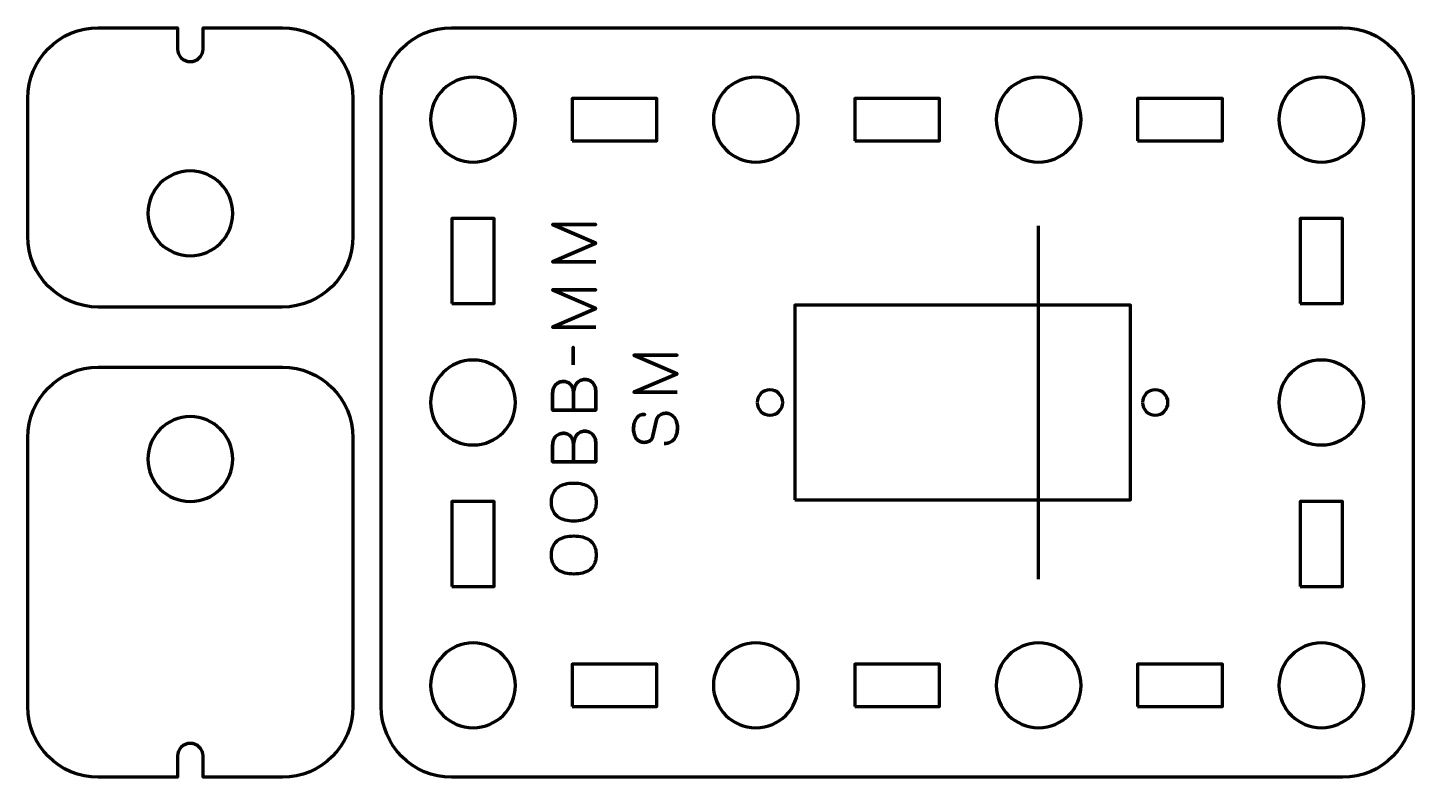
# Model space of a CAD drawing. Header units: centimetres. Extents: x -15.4 to -5.6, y -17.5 to -12.2.
import ezdxf

# ---------------------------------------------------------------- set-up
doc = ezdxf.new("R2010")
doc.units = ezdxf.units.CM
doc.header["$MEASUREMENT"] = 0
doc.layers.add('Layer 1', color=7, linetype='Continuous')

msp = doc.modelspace()

# ---------------------------------------------------------------- linework, layer by layer
at = {"layer": 'Layer 1', "color": 250, "lineweight": 70}
for points, knots in [([(-13.60005, -14.17497), (-13.32305, -14.17497), (-13.09996, -13.95187), (-13.09996, -13.67487), (-13.09996, -13.67487), (-13.09996, -13.67487), (-13.09996, -12.70007), (-13.09996, -12.70007), (-13.09996, -12.70007), (-13.09996, -12.42307), (-13.32292, -12.19997), (-13.60005, -12.19997), (-13.60005, -12.19997), (-13.60005, -12.19997), (-14.15988, -12.19997), (-14.15988, -12.19997), (-14.15988, -12.19997), (-14.15988, -12.19997), (-14.15988, -12.3499), (-14.15988, -12.3499), (-14.15988, -12.3499), (-14.15988, -12.3996), (-14.20018, -12.4399), (-14.24988, -12.4399), (-14.24988, -12.4399), (-14.29958, -12.4399), (-14.33988, -12.3996), (-14.33988, -12.3499), (-14.33988, -12.3499), (-14.33988, -12.3499), (-14.33988, -12.19997), (-14.33988, -12.19997), (-14.33988, -12.19997), (-14.33988, -12.19997), (-14.89991, -12.19997), (-14.89991, -12.19997), (-14.89991, -12.19997), (-15.17691, -12.19997), (-15.4, -12.42307), (-15.4, -12.70007), (-15.4, -12.70007), (-15.4, -12.70007), (-15.4, -13.67487), (-15.4, -13.67487), (-15.4, -13.67487), (-15.4, -13.95187), (-15.17704, -14.17497), (-14.89991, -14.17497), (-14.89991, -14.17497), (-14.89991, -14.17497), (-13.60005, -14.17497), (-13.60005, -14.17497)], [0, 0, 0, 0, 0.0769231, 0.0769231, 0.0769231, 0.0769231, 0.1538462, 0.1538462, 0.1538462, 0.1538462, 0.2307692, 0.2307692, 0.2307692, 0.2307692, 0.3076923, 0.3076923, 0.3076923, 0.3076923, 0.3846154, 0.3846154, 0.3846154, 0.3846154, 0.4615385, 0.4615385, 0.4615385, 0.4615385, 0.5384615, 0.5384615, 0.5384615, 0.5384615, 0.6153846, 0.6153846, 0.6153846, 0.6153846, 0.6923077, 0.6923077, 0.6923077, 0.6923077, 0.7692308, 0.7692308, 0.7692308, 0.7692308, 0.8461538, 0.8461538, 0.8461538, 0.8461538, 0.9230769, 0.9230769, 0.9230769, 0.9230769, 1, 1, 1, 1]), ([(-12.89997, -16.79983), (-12.89997, -16.79983), (-12.89999, -16.99994), (-12.89999, -16.99994), (-12.89999, -16.99994), (-12.89999, -17.27694), (-12.6769, -17.50003), (-12.3999, -17.50003), (-12.3999, -17.50003), (-12.3999, -17.50003), (-6.10003, -17.50003), (-6.10003, -17.50003), (-6.10003, -17.50003), (-5.82289, -17.50003), (-5.59993, -17.27694), (-5.59993, -16.99994), (-5.59993, -16.99994), (-5.59993, -16.99994), (-5.59993, -12.70007), (-5.59993, -12.70007), (-5.59993, -12.70007), (-5.59993, -12.42293), (-5.82289, -12.19997), (-6.10003, -12.19997), (-6.10003, -12.19997), (-6.10003, -12.19997), (-12.3999, -12.19997), (-12.3999, -12.19997), (-12.3999, -12.19997), (-12.6769, -12.19997), (-12.89999, -12.42293), (-12.89999, -12.70007), (-12.89999, -12.70007), (-12.89999, -12.70007), (-12.89999, -14.46555), (-12.89999, -14.46555), (-12.89999, -14.46555), (-12.89999, -14.46555), (-12.89997, -16.79983), (-12.89997, -16.79983)], [0, 0, 0, 0, 0.1, 0.1, 0.1, 0.1, 0.2, 0.2, 0.2, 0.2, 0.3, 0.3, 0.3, 0.3, 0.4, 0.4, 0.4, 0.4, 0.5, 0.5, 0.5, 0.5, 0.6, 0.6, 0.6, 0.6, 0.7, 0.7, 0.7, 0.7, 0.8, 0.8, 0.8, 0.8, 0.9, 0.9, 0.9, 0.9, 1, 1, 1, 1]), ([(-12.24996, -12.55), (-12.08429, -12.55), (-11.94996, -12.68433), (-11.94996, -12.85), (-11.94996, -12.85), (-11.94996, -13.01563), (-12.08429, -13.15), (-12.24996, -13.15), (-12.24996, -13.15), (-12.41559, -13.15), (-12.54996, -13.01563), (-12.54996, -12.85), (-12.54996, -12.85), (-12.54996, -12.68433), (-12.41559, -12.55), (-12.24996, -12.55)], [0, 0, 0, 0, 0.25, 0.25, 0.25, 0.25, 0.5, 0.5, 0.5, 0.5, 0.75, 0.75, 0.75, 0.75, 1, 1, 1, 1]), ([(-10.24996, -12.55), (-10.08419, -12.55), (-9.94996, -12.68433), (-9.94996, -12.85), (-9.94996, -12.85), (-9.94996, -13.01563), (-10.08419, -13.15), (-10.24996, -13.15), (-10.24996, -13.15), (-10.41563, -13.15), (-10.54997, -13.01563), (-10.54997, -12.85), (-10.54997, -12.85), (-10.54997, -12.68433), (-10.41563, -12.55), (-10.24996, -12.55)], [0, 0, 0, 0, 0.25, 0.25, 0.25, 0.25, 0.5, 0.5, 0.5, 0.5, 0.75, 0.75, 0.75, 0.75, 1, 1, 1, 1]), ([(-8.24989, -12.55), (-8.08426, -12.55), (-7.94989, -12.68433), (-7.94989, -12.85), (-7.94989, -12.85), (-7.94989, -13.01563), (-8.08426, -13.15), (-8.24989, -13.15), (-8.24989, -13.15), (-8.41566, -13.15), (-8.54989, -13.01563), (-8.54989, -12.85), (-8.54989, -12.85), (-8.54989, -12.68433), (-8.41566, -12.55), (-8.24989, -12.55)], [0, 0, 0, 0, 0.25, 0.25, 0.25, 0.25, 0.5, 0.5, 0.5, 0.5, 0.75, 0.75, 0.75, 0.75, 1, 1, 1, 1]), ([(-6.24996, -12.55), (-6.08429, -12.55), (-5.94996, -12.68433), (-5.94996, -12.85), (-5.94996, -12.85), (-5.94996, -13.01563), (-6.08429, -13.15), (-6.24996, -13.15), (-6.24996, -13.15), (-6.41559, -13.15), (-6.54996, -13.01563), (-6.54996, -12.85), (-6.54996, -12.85), (-6.54996, -12.68433), (-6.41559, -12.55), (-6.24996, -12.55)], [0, 0, 0, 0, 0.25, 0.25, 0.25, 0.25, 0.5, 0.5, 0.5, 0.5, 0.75, 0.75, 0.75, 0.75, 1, 1, 1, 1]), ([(-11.54995, -13.00007), (-11.54995, -13.00007), (-11.54995, -12.70007), (-11.54995, -12.70007), (-11.54995, -12.70007), (-11.54995, -12.70007), (-10.94994, -12.70007), (-10.94994, -12.70007), (-10.94994, -12.70007), (-10.94994, -12.70007), (-10.94994, -13.00007), (-10.94994, -13.00007), (-10.94994, -13.00007), (-10.94994, -13.00007), (-11.54995, -13.00007), (-11.54995, -13.00007)], [0, 0, 0, 0, 0.25, 0.25, 0.25, 0.25, 0.5, 0.5, 0.5, 0.5, 0.75, 0.75, 0.75, 0.75, 1, 1, 1, 1]), ([(-9.54995, -13.00007), (-9.54995, -13.00007), (-9.54995, -12.70007), (-9.54995, -12.70007), (-9.54995, -12.70007), (-9.54995, -12.70007), (-8.94994, -12.70007), (-8.94994, -12.70007), (-8.94994, -12.70007), (-8.94994, -12.70007), (-8.94994, -13.00007), (-8.94994, -13.00007), (-8.94994, -13.00007), (-8.94994, -13.00007), (-9.54995, -13.00007), (-9.54995, -13.00007)], [0, 0, 0, 0, 0.25, 0.25, 0.25, 0.25, 0.5, 0.5, 0.5, 0.5, 0.75, 0.75, 0.75, 0.75, 1, 1, 1, 1]), ([(-7.54998, -13.00007), (-7.54998, -13.00007), (-7.54998, -12.70007), (-7.54998, -12.70007), (-7.54998, -12.70007), (-7.54998, -12.70007), (-6.94998, -12.70007), (-6.94998, -12.70007), (-6.94998, -12.70007), (-6.94998, -12.70007), (-6.94998, -13.00007), (-6.94998, -13.00007), (-6.94998, -13.00007), (-6.94998, -13.00007), (-7.54998, -13.00007), (-7.54998, -13.00007)], [0, 0, 0, 0, 0.25, 0.25, 0.25, 0.25, 0.5, 0.5, 0.5, 0.5, 0.75, 0.75, 0.75, 0.75, 1, 1, 1, 1]), ([(-14.54997, -13.51244), (-14.54997, -13.34667), (-14.41565, -13.21244), (-14.24998, -13.21244), (-14.24998, -13.21244), (-14.08435, -13.21244), (-13.94998, -13.34667), (-13.94998, -13.51244), (-13.94998, -13.51244), (-13.94998, -13.6781), (-14.08435, -13.81244), (-14.24998, -13.81244), (-14.24998, -13.81244), (-14.41565, -13.81244), (-14.54997, -13.6781), (-14.54997, -13.51244)], [0, 0, 0, 0, 0.25, 0.25, 0.25, 0.25, 0.5, 0.5, 0.5, 0.5, 0.75, 0.75, 0.75, 0.75, 1, 1, 1, 1]), ([(-12.40003, -14.15002), (-12.40003, -14.15002), (-12.40003, -13.55002), (-12.40003, -13.55002), (-12.40003, -13.55002), (-12.40003, -13.55002), (-12.10003, -13.55002), (-12.10003, -13.55002), (-12.10003, -13.55002), (-12.10003, -13.55002), (-12.10003, -14.15002), (-12.10003, -14.15002), (-12.10003, -14.15002), (-12.10003, -14.15002), (-12.40003, -14.15002), (-12.40003, -14.15002)], [0, 0, 0, 0, 0.25, 0.25, 0.25, 0.25, 0.5, 0.5, 0.5, 0.5, 0.75, 0.75, 0.75, 0.75, 1, 1, 1, 1]), ([(-6.40003, -14.15002), (-6.40003, -14.15002), (-6.40003, -13.55002), (-6.40003, -13.55002), (-6.40003, -13.55002), (-6.40003, -13.55002), (-6.10003, -13.55002), (-6.10003, -13.55002), (-6.10003, -13.55002), (-6.10003, -13.55002), (-6.10003, -14.15002), (-6.10003, -14.15002), (-6.10003, -14.15002), (-6.10003, -14.15002), (-6.40003, -14.15002), (-6.40003, -14.15002)], [0, 0, 0, 0, 0.25, 0.25, 0.25, 0.25, 0.5, 0.5, 0.5, 0.5, 0.75, 0.75, 0.75, 0.75, 1, 1, 1, 1]), ([(-9.97491, -15.53753), (-9.97491, -15.53753), (-9.97491, -14.16253), (-9.97491, -14.16253), (-9.97491, -14.16253), (-9.97491, -14.16253), (-7.59992, -14.16253), (-7.59992, -14.16253), (-7.59992, -14.16253), (-7.59992, -14.16253), (-7.59992, -15.53753), (-7.59992, -15.53753), (-7.59992, -15.53753), (-7.59992, -15.53753), (-9.97491, -15.53753), (-9.97491, -15.53753)], [0, 0, 0, 0, 0.25, 0.25, 0.25, 0.25, 0.5, 0.5, 0.5, 0.5, 0.75, 0.75, 0.75, 0.75, 1, 1, 1, 1]), ([(-13.09996, -15.10013), (-13.09996, -14.82313), (-13.32292, -14.60003), (-13.60005, -14.60003), (-13.60005, -14.60003), (-13.60005, -14.60003), (-14.89991, -14.60003), (-14.89991, -14.60003), (-14.89991, -14.60003), (-15.17691, -14.60003), (-15.4, -14.82313), (-15.4, -15.10013), (-15.4, -15.10013), (-15.4, -15.10013), (-15.4, -16.99993), (-15.4, -16.99993), (-15.4, -16.99993), (-15.4, -17.27693), (-15.17704, -17.50003), (-14.89991, -17.50003), (-14.89991, -17.50003), (-14.89991, -17.50003), (-14.34008, -17.50003), (-14.34008, -17.50003), (-14.34008, -17.50003), (-14.34008, -17.50003), (-14.34008, -17.3501), (-14.34008, -17.3501), (-14.34008, -17.3501), (-14.34008, -17.3004), (-14.29978, -17.2601), (-14.25008, -17.2601), (-14.25008, -17.2601), (-14.20038, -17.2601), (-14.16008, -17.3004), (-14.16008, -17.3501), (-14.16008, -17.3501), (-14.16008, -17.3501), (-14.16008, -17.50003), (-14.16008, -17.50003), (-14.16008, -17.50003), (-14.16008, -17.50003), (-13.60005, -17.50003), (-13.60005, -17.50003), (-13.60005, -17.50003), (-13.32305, -17.50003), (-13.09996, -17.27693), (-13.09996, -16.99993), (-13.09996, -16.99993), (-13.09996, -16.99993), (-13.09996, -15.10013), (-13.09996, -15.10013)], [0, 0, 0, 0, 0.0769231, 0.0769231, 0.0769231, 0.0769231, 0.1538462, 0.1538462, 0.1538462, 0.1538462, 0.2307692, 0.2307692, 0.2307692, 0.2307692, 0.3076923, 0.3076923, 0.3076923, 0.3076923, 0.3846154, 0.3846154, 0.3846154, 0.3846154, 0.4615385, 0.4615385, 0.4615385, 0.4615385, 0.5384615, 0.5384615, 0.5384615, 0.5384615, 0.6153846, 0.6153846, 0.6153846, 0.6153846, 0.6923077, 0.6923077, 0.6923077, 0.6923077, 0.7692308, 0.7692308, 0.7692308, 0.7692308, 0.8461538, 0.8461538, 0.8461538, 0.8461538, 0.9230769, 0.9230769, 0.9230769, 0.9230769, 1, 1, 1, 1]), ([(-12.24996, -14.54993), (-12.08429, -14.54993), (-11.94996, -14.6843), (-11.94996, -14.84993), (-11.94996, -14.84993), (-11.94996, -15.0157), (-12.08429, -15.14993), (-12.24996, -15.14993), (-12.24996, -15.14993), (-12.41559, -15.14993), (-12.54996, -15.0157), (-12.54996, -14.84993), (-12.54996, -14.84993), (-12.54996, -14.6843), (-12.41559, -14.54993), (-12.24996, -14.54993)], [0, 0, 0, 0, 0.25, 0.25, 0.25, 0.25, 0.5, 0.5, 0.5, 0.5, 0.75, 0.75, 0.75, 0.75, 1, 1, 1, 1]), ([(-6.24996, -14.54993), (-6.08429, -14.54993), (-5.94996, -14.6843), (-5.94996, -14.84993), (-5.94996, -14.84993), (-5.94996, -15.0157), (-6.08429, -15.14993), (-6.24996, -15.14993), (-6.24996, -15.14993), (-6.41559, -15.14993), (-6.54996, -15.0157), (-6.54996, -14.84993), (-6.54996, -14.84993), (-6.54996, -14.6843), (-6.41559, -14.54993), (-6.24996, -14.54993)], [0, 0, 0, 0, 0.25, 0.25, 0.25, 0.25, 0.5, 0.5, 0.5, 0.5, 0.75, 0.75, 0.75, 0.75, 1, 1, 1, 1]), ([(-10.23992, -14.85003), (-10.23992, -14.80033), (-10.19962, -14.76003), (-10.14992, -14.76003), (-10.14992, -14.76003), (-10.10022, -14.76003), (-10.05992, -14.80033), (-10.05992, -14.85003), (-10.05992, -14.85003), (-10.05992, -14.89973), (-10.10022, -14.94003), (-10.14992, -14.94003), (-10.14992, -14.94003), (-10.19962, -14.94003), (-10.23992, -14.89973), (-10.23992, -14.85003)], [0, 0, 0, 0, 0.25, 0.25, 0.25, 0.25, 0.5, 0.5, 0.5, 0.5, 0.75, 0.75, 0.75, 0.75, 1, 1, 1, 1]), ([(-7.51492, -14.85003), (-7.51492, -14.80033), (-7.47462, -14.76003), (-7.42492, -14.76003), (-7.42492, -14.76003), (-7.37522, -14.76003), (-7.33492, -14.80033), (-7.33492, -14.85003), (-7.33492, -14.85003), (-7.33492, -14.89973), (-7.37522, -14.94003), (-7.42492, -14.94003), (-7.42492, -14.94003), (-7.47462, -14.94003), (-7.51492, -14.89973), (-7.51492, -14.85003)], [0, 0, 0, 0, 0.25, 0.25, 0.25, 0.25, 0.5, 0.5, 0.5, 0.5, 0.75, 0.75, 0.75, 0.75, 1, 1, 1, 1]), ([(-13.94999, -15.25006), (-13.94999, -15.41583), (-14.08431, -15.55006), (-14.24998, -15.55006), (-14.24998, -15.55006), (-14.41561, -15.55006), (-14.54998, -15.41583), (-14.54998, -15.25006), (-14.54998, -15.25006), (-14.54998, -15.0844), (-14.41561, -14.95006), (-14.24998, -14.95006), (-14.24998, -14.95006), (-14.08431, -14.95006), (-13.94999, -15.0844), (-13.94999, -15.25006)], [0, 0, 0, 0, 0.25, 0.25, 0.25, 0.25, 0.5, 0.5, 0.5, 0.5, 0.75, 0.75, 0.75, 0.75, 1, 1, 1, 1]), ([(-12.40003, -16.14999), (-12.40003, -16.14999), (-12.40003, -15.54998), (-12.40003, -15.54998), (-12.40003, -15.54998), (-12.40003, -15.54998), (-12.10003, -15.54998), (-12.10003, -15.54998), (-12.10003, -15.54998), (-12.10003, -15.54998), (-12.10003, -16.14999), (-12.10003, -16.14999), (-12.10003, -16.14999), (-12.10003, -16.14999), (-12.40003, -16.14999), (-12.40003, -16.14999)], [0, 0, 0, 0, 0.25, 0.25, 0.25, 0.25, 0.5, 0.5, 0.5, 0.5, 0.75, 0.75, 0.75, 0.75, 1, 1, 1, 1]), ([(-6.40003, -16.14999), (-6.40003, -16.14999), (-6.40003, -15.54998), (-6.40003, -15.54998), (-6.40003, -15.54998), (-6.40003, -15.54998), (-6.10003, -15.54998), (-6.10003, -15.54998), (-6.10003, -15.54998), (-6.10003, -15.54998), (-6.10003, -16.14999), (-6.10003, -16.14999), (-6.10003, -16.14999), (-6.10003, -16.14999), (-6.40003, -16.14999), (-6.40003, -16.14999)], [0, 0, 0, 0, 0.25, 0.25, 0.25, 0.25, 0.5, 0.5, 0.5, 0.5, 0.75, 0.75, 0.75, 0.75, 1, 1, 1, 1]), ([(-12.24996, -16.55), (-12.08429, -16.55), (-11.94996, -16.68423), (-11.94996, -16.85001), (-11.94996, -16.85001), (-11.94996, -17.01567), (-12.08429, -17.15001), (-12.24996, -17.15001), (-12.24996, -17.15001), (-12.41559, -17.15001), (-12.54996, -17.01567), (-12.54996, -16.85001), (-12.54996, -16.85001), (-12.54996, -16.68423), (-12.41559, -16.55), (-12.24996, -16.55)], [0, 0, 0, 0, 0.25, 0.25, 0.25, 0.25, 0.5, 0.5, 0.5, 0.5, 0.75, 0.75, 0.75, 0.75, 1, 1, 1, 1]), ([(-10.24996, -16.55), (-10.08419, -16.55), (-9.94996, -16.68423), (-9.94996, -16.85001), (-9.94996, -16.85001), (-9.94996, -17.01567), (-10.08419, -17.15001), (-10.24996, -17.15001), (-10.24996, -17.15001), (-10.41563, -17.15001), (-10.54997, -17.01567), (-10.54997, -16.85001), (-10.54997, -16.85001), (-10.54997, -16.68423), (-10.41563, -16.55), (-10.24996, -16.55)], [0, 0, 0, 0, 0.25, 0.25, 0.25, 0.25, 0.5, 0.5, 0.5, 0.5, 0.75, 0.75, 0.75, 0.75, 1, 1, 1, 1]), ([(-8.24989, -16.55), (-8.08426, -16.55), (-7.94989, -16.68423), (-7.94989, -16.85001), (-7.94989, -16.85001), (-7.94989, -17.01567), (-8.08426, -17.15001), (-8.24989, -17.15001), (-8.24989, -17.15001), (-8.41566, -17.15001), (-8.54989, -17.01567), (-8.54989, -16.85001), (-8.54989, -16.85001), (-8.54989, -16.68423), (-8.41566, -16.55), (-8.24989, -16.55)], [0, 0, 0, 0, 0.25, 0.25, 0.25, 0.25, 0.5, 0.5, 0.5, 0.5, 0.75, 0.75, 0.75, 0.75, 1, 1, 1, 1]), ([(-6.24996, -16.55), (-6.08429, -16.55), (-5.94996, -16.68423), (-5.94996, -16.85001), (-5.94996, -16.85001), (-5.94996, -17.01567), (-6.08429, -17.15001), (-6.24996, -17.15001), (-6.24996, -17.15001), (-6.41559, -17.15001), (-6.54996, -17.01567), (-6.54996, -16.85001), (-6.54996, -16.85001), (-6.54996, -16.68423), (-6.41559, -16.55), (-6.24996, -16.55)], [0, 0, 0, 0, 0.25, 0.25, 0.25, 0.25, 0.5, 0.5, 0.5, 0.5, 0.75, 0.75, 0.75, 0.75, 1, 1, 1, 1]), ([(-11.54995, -16.99994), (-11.54995, -16.99994), (-11.54995, -16.69993), (-11.54995, -16.69993), (-11.54995, -16.69993), (-11.54995, -16.69993), (-10.94994, -16.69993), (-10.94994, -16.69993), (-10.94994, -16.69993), (-10.94994, -16.69993), (-10.94994, -16.99994), (-10.94994, -16.99994), (-10.94994, -16.99994), (-10.94994, -16.99994), (-11.54995, -16.99994), (-11.54995, -16.99994)], [0, 0, 0, 0, 0.25, 0.25, 0.25, 0.25, 0.5, 0.5, 0.5, 0.5, 0.75, 0.75, 0.75, 0.75, 1, 1, 1, 1]), ([(-9.54995, -16.99994), (-9.54995, -16.99994), (-9.54995, -16.69993), (-9.54995, -16.69993), (-9.54995, -16.69993), (-9.54995, -16.69993), (-8.94994, -16.69993), (-8.94994, -16.69993), (-8.94994, -16.69993), (-8.94994, -16.69993), (-8.94994, -16.99994), (-8.94994, -16.99994), (-8.94994, -16.99994), (-8.94994, -16.99994), (-9.54995, -16.99994), (-9.54995, -16.99994)], [0, 0, 0, 0, 0.25, 0.25, 0.25, 0.25, 0.5, 0.5, 0.5, 0.5, 0.75, 0.75, 0.75, 0.75, 1, 1, 1, 1]), ([(-7.54998, -16.99994), (-7.54998, -16.99994), (-7.54998, -16.69993), (-7.54998, -16.69993), (-7.54998, -16.69993), (-7.54998, -16.69993), (-6.94998, -16.69993), (-6.94998, -16.69993), (-6.94998, -16.69993), (-6.94998, -16.69993), (-6.94998, -16.99994), (-6.94998, -16.99994), (-6.94998, -16.99994), (-6.94998, -16.99994), (-7.54998, -16.99994), (-7.54998, -16.99994)], [0, 0, 0, 0, 0.25, 0.25, 0.25, 0.25, 0.5, 0.5, 0.5, 0.5, 0.75, 0.75, 0.75, 0.75, 1, 1, 1, 1])]:
    msp.add_open_spline(points, degree=3, knots=knots, dxfattribs=at)
at = {"layer": 'Layer 1', "color": 30, "lineweight": 70}
for points, knots in [([(-11.38222, -13.85426), (-11.38222, -13.85426), (-11.68744, -13.85426), (-11.68744, -13.85426), (-11.68744, -13.85426), (-11.68744, -13.85426), (-11.38222, -13.72303), (-11.38222, -13.72303), (-11.38222, -13.72303), (-11.38222, -13.72303), (-11.68744, -13.59137), (-11.68744, -13.59137), (-11.68744, -13.59137), (-11.68744, -13.59137), (-11.38222, -13.59137), (-11.38222, -13.59137), (-11.38222, -13.59137), (-11.38222, -13.59137), (-11.68744, -13.59137), (-11.68744, -13.59137), (-11.68744, -13.59137), (-11.68744, -13.59137), (-11.38222, -13.72303), (-11.38222, -13.72303), (-11.38222, -13.72303), (-11.38222, -13.72303), (-11.68744, -13.85426), (-11.68744, -13.85426), (-11.68744, -13.85426), (-11.68744, -13.85426), (-11.38222, -13.85426), (-11.38222, -13.85426)], [0, 0, 0, 0, 0.125, 0.125, 0.125, 0.125, 0.25, 0.25, 0.25, 0.25, 0.375, 0.375, 0.375, 0.375, 0.5, 0.5, 0.5, 0.5, 0.625, 0.625, 0.625, 0.625, 0.75, 0.75, 0.75, 0.75, 0.875, 0.875, 0.875, 0.875, 1, 1, 1, 1]), ([(-11.38222, -14.31696), (-11.38222, -14.31696), (-11.68744, -14.31696), (-11.68744, -14.31696), (-11.68744, -14.31696), (-11.68744, -14.31696), (-11.38222, -14.18573), (-11.38222, -14.18573), (-11.38222, -14.18573), (-11.38222, -14.18573), (-11.68744, -14.05407), (-11.68744, -14.05407), (-11.68744, -14.05407), (-11.68744, -14.05407), (-11.38222, -14.05407), (-11.38222, -14.05407), (-11.38222, -14.05407), (-11.38222, -14.05407), (-11.68744, -14.05407), (-11.68744, -14.05407), (-11.68744, -14.05407), (-11.68744, -14.05407), (-11.38222, -14.18573), (-11.38222, -14.18573), (-11.38222, -14.18573), (-11.38222, -14.18573), (-11.68744, -14.31696), (-11.68744, -14.31696), (-11.68744, -14.31696), (-11.68744, -14.31696), (-11.38222, -14.31696), (-11.38222, -14.31696)], [0, 0, 0, 0, 0.125, 0.125, 0.125, 0.125, 0.25, 0.25, 0.25, 0.25, 0.375, 0.375, 0.375, 0.375, 0.5, 0.5, 0.5, 0.5, 0.625, 0.625, 0.625, 0.625, 0.75, 0.75, 0.75, 0.75, 0.875, 0.875, 0.875, 0.875, 1, 1, 1, 1]), ([(-11.54182, -14.58281), (-11.54182, -14.58281), (-11.54182, -14.45962), (-11.54182, -14.45962), (-11.54182, -14.45962), (-11.54182, -14.45962), (-11.54182, -14.58281), (-11.54182, -14.58281)], [0, 0, 0, 0, 0.5, 0.5, 0.5, 0.5, 1, 1, 1, 1]), ([(-10.80691, -14.77754), (-10.80691, -14.77754), (-11.11213, -14.77754), (-11.11213, -14.77754), (-11.11213, -14.77754), (-11.11213, -14.77754), (-10.80691, -14.64631), (-10.80691, -14.64631), (-10.80691, -14.64631), (-10.80691, -14.64631), (-11.11213, -14.51465), (-11.11213, -14.51465), (-11.11213, -14.51465), (-11.11213, -14.51465), (-10.80691, -14.51465), (-10.80691, -14.51465), (-10.80691, -14.51465), (-10.80691, -14.51465), (-11.11213, -14.51465), (-11.11213, -14.51465), (-11.11213, -14.51465), (-11.11213, -14.51465), (-10.80691, -14.64631), (-10.80691, -14.64631), (-10.80691, -14.64631), (-10.80691, -14.64631), (-11.11213, -14.77754), (-11.11213, -14.77754), (-11.11213, -14.77754), (-11.11213, -14.77754), (-10.80691, -14.77754), (-10.80691, -14.77754)], [0, 0, 0, 0, 0.125, 0.125, 0.125, 0.125, 0.25, 0.25, 0.25, 0.25, 0.375, 0.375, 0.375, 0.375, 0.5, 0.5, 0.5, 0.5, 0.625, 0.625, 0.625, 0.625, 0.75, 0.75, 0.75, 0.75, 0.875, 0.875, 0.875, 0.875, 1, 1, 1, 1]), ([(-11.53928, -14.90327), (-11.53928, -14.90327), (-11.53928, -14.78601), (-11.53928, -14.78601), (-11.53928, -14.78601), (-11.53935, -14.77077), (-11.54146, -14.75779), (-11.54563, -14.74685), (-11.54563, -14.74685), (-11.54972, -14.73598), (-11.55529, -14.72717), (-11.56228, -14.72032), (-11.56228, -14.72032), (-11.56926, -14.71348), (-11.57716, -14.70854), (-11.58591, -14.70543), (-11.58591, -14.70543), (-11.59459, -14.7024), (-11.60362, -14.70099), (-11.61293, -14.70134), (-11.61293, -14.70134), (-11.62225, -14.70177), (-11.63128, -14.70374), (-11.6401, -14.70727), (-11.6401, -14.70727), (-11.64892, -14.71073), (-11.65689, -14.71595), (-11.66402, -14.72279), (-11.66402, -14.72279), (-11.67114, -14.72963), (-11.67679, -14.73817), (-11.68095, -14.74854), (-11.68095, -14.74854), (-11.68518, -14.75892), (-11.68737, -14.77112), (-11.68744, -14.78516), (-11.68744, -14.78516), (-11.68744, -14.78516), (-11.68744, -14.90327), (-11.68744, -14.90327), (-11.68744, -14.90327), (-11.68744, -14.90327), (-11.38222, -14.90327), (-11.38222, -14.90327), (-11.38222, -14.90327), (-11.38222, -14.90327), (-11.38222, -14.77331), (-11.38222, -14.77331), (-11.38222, -14.77331), (-11.38222, -14.76117), (-11.38398, -14.74988), (-11.38744, -14.73944), (-11.38744, -14.73944), (-11.39097, -14.729), (-11.39598, -14.7199), (-11.40261, -14.712), (-11.40261, -14.712), (-11.40931, -14.70416), (-11.41736, -14.69803), (-11.42688, -14.69365), (-11.42688, -14.69365), (-11.43641, -14.68928), (-11.4472, -14.68702), (-11.45927, -14.68695), (-11.45927, -14.68695), (-11.4714, -14.68723), (-11.48234, -14.68977), (-11.49214, -14.69464), (-11.49214, -14.69464), (-11.50195, -14.69951), (-11.51035, -14.70628), (-11.51733, -14.71503), (-11.51733, -14.71503), (-11.52439, -14.72378), (-11.52982, -14.73422), (-11.53356, -14.74622), (-11.53356, -14.74622), (-11.5373, -14.75821), (-11.5392, -14.77147), (-11.53928, -14.78601), (-11.53928, -14.78601), (-11.5392, -14.77147), (-11.5373, -14.75821), (-11.53356, -14.74622), (-11.53356, -14.74622), (-11.52982, -14.73422), (-11.52439, -14.72378), (-11.51733, -14.71503), (-11.51733, -14.71503), (-11.51035, -14.70628), (-11.50195, -14.69951), (-11.49214, -14.69464), (-11.49214, -14.69464), (-11.48234, -14.68977), (-11.4714, -14.68723), (-11.45927, -14.68695), (-11.45927, -14.68695), (-11.4472, -14.68702), (-11.43641, -14.68928), (-11.42688, -14.69365), (-11.42688, -14.69365), (-11.41736, -14.69803), (-11.40931, -14.70416), (-11.40261, -14.712), (-11.40261, -14.712), (-11.39598, -14.7199), (-11.39097, -14.729), (-11.38744, -14.73944), (-11.38744, -14.73944), (-11.38398, -14.74988), (-11.38222, -14.76117), (-11.38222, -14.77331), (-11.38222, -14.77331), (-11.38222, -14.77331), (-11.38222, -14.90327), (-11.38222, -14.90327), (-11.38222, -14.90327), (-11.38222, -14.90327), (-11.68744, -14.90327), (-11.68744, -14.90327), (-11.68744, -14.90327), (-11.68744, -14.90327), (-11.68744, -14.78516), (-11.68744, -14.78516), (-11.68744, -14.78516), (-11.68737, -14.77112), (-11.68518, -14.75892), (-11.68095, -14.74854), (-11.68095, -14.74854), (-11.67679, -14.73817), (-11.67114, -14.72963), (-11.66402, -14.72279), (-11.66402, -14.72279), (-11.65689, -14.71595), (-11.64892, -14.71073), (-11.6401, -14.70727), (-11.6401, -14.70727), (-11.63128, -14.70374), (-11.62225, -14.70177), (-11.61293, -14.70134), (-11.61293, -14.70134), (-11.60362, -14.70099), (-11.59459, -14.7024), (-11.58591, -14.70543), (-11.58591, -14.70543), (-11.57716, -14.70854), (-11.56926, -14.71348), (-11.56228, -14.72032), (-11.56228, -14.72032), (-11.55529, -14.72717), (-11.54972, -14.73598), (-11.54563, -14.74685), (-11.54563, -14.74685), (-11.54146, -14.75779), (-11.53935, -14.77077), (-11.53928, -14.78601), (-11.53928, -14.78601), (-11.53928, -14.78601), (-11.53928, -14.90327), (-11.53928, -14.90327)], [0, 0, 0, 0, 0.025, 0.025, 0.025, 0.025, 0.05, 0.05, 0.05, 0.05, 0.075, 0.075, 0.075, 0.075, 0.1, 0.1, 0.1, 0.1, 0.125, 0.125, 0.125, 0.125, 0.15, 0.15, 0.15, 0.15, 0.175, 0.175, 0.175, 0.175, 0.2, 0.2, 0.2, 0.2, 0.225, 0.225, 0.225, 0.225, 0.25, 0.25, 0.25, 0.25, 0.275, 0.275, 0.275, 0.275, 0.3, 0.3, 0.3, 0.3, 0.325, 0.325, 0.325, 0.325, 0.35, 0.35, 0.35, 0.35, 0.375, 0.375, 0.375, 0.375, 0.4, 0.4, 0.4, 0.4, 0.425, 0.425, 0.425, 0.425, 0.45, 0.45, 0.45, 0.45, 0.475, 0.475, 0.475, 0.475, 0.5, 0.5, 0.5, 0.5, 0.525, 0.525, 0.525, 0.525, 0.55, 0.55, 0.55, 0.55, 0.575, 0.575, 0.575, 0.575, 0.6, 0.6, 0.6, 0.6, 0.625, 0.625, 0.625, 0.625, 0.65, 0.65, 0.65, 0.65, 0.675, 0.675, 0.675, 0.675, 0.7, 0.7, 0.7, 0.7, 0.725, 0.725, 0.725, 0.725, 0.75, 0.75, 0.75, 0.75, 0.775, 0.775, 0.775, 0.775, 0.8, 0.8, 0.8, 0.8, 0.825, 0.825, 0.825, 0.825, 0.85, 0.85, 0.85, 0.85, 0.875, 0.875, 0.875, 0.875, 0.9, 0.9, 0.9, 0.9, 0.925, 0.925, 0.925, 0.925, 0.95, 0.95, 0.95, 0.95, 0.975, 0.975, 0.975, 0.975, 1, 1, 1, 1]), ([(-10.8992, -15.13949), (-10.88226, -15.13935), (-10.8678, -15.13639), (-10.8558, -15.13046), (-10.8558, -15.13046), (-10.84374, -15.1246), (-10.83393, -15.11642), (-10.82638, -15.10612), (-10.82638, -15.10612), (-10.81876, -15.09575), (-10.81319, -15.08382), (-10.80966, -15.07035), (-10.80966, -15.07035), (-10.80606, -15.05694), (-10.8043, -15.04255), (-10.80437, -15.02731), (-10.80437, -15.02731), (-10.80444, -15.01193), (-10.8067, -14.9981), (-10.811, -14.98575), (-10.811, -14.98575), (-10.81531, -14.97347), (-10.82109, -14.96296), (-10.82836, -14.95414), (-10.82836, -14.95414), (-10.83563, -14.94539), (-10.84374, -14.93862), (-10.85277, -14.93382), (-10.85277, -14.93382), (-10.8618, -14.92902), (-10.87104, -14.92648), (-10.88057, -14.92613), (-10.88057, -14.92613), (-10.89306, -14.92571), (-10.90449, -14.92754), (-10.91479, -14.93156), (-10.91479, -14.93156), (-10.92509, -14.93559), (-10.9337, -14.9418), (-10.94075, -14.95019), (-10.94075, -14.95019), (-10.94781, -14.95852), (-10.95275, -14.96903), (-10.9555, -14.98159), (-10.9555, -14.98159), (-10.9555, -14.98159), (-10.97794, -15.0853), (-10.97794, -15.0853), (-10.97794, -15.0853), (-10.97998, -15.09504), (-10.98344, -15.10344), (-10.98824, -15.11035), (-10.98824, -15.11035), (-10.9931, -15.11727), (-10.99981, -15.12263), (-11.00842, -15.1263), (-11.00842, -15.1263), (-11.01695, -15.12997), (-11.02782, -15.13187), (-11.04101, -15.13187), (-11.04101, -15.13187), (-11.05103, -15.13187), (-11.06048, -15.12982), (-11.06937, -15.12566), (-11.06937, -15.12566), (-11.07826, -15.12157), (-11.0861, -15.1155), (-11.09294, -15.10753), (-11.09294, -15.10753), (-11.09985, -15.09956), (-11.10522, -15.08968), (-11.1091, -15.07797), (-11.1091, -15.07797), (-11.11305, -15.06618), (-11.11502, -15.05271), (-11.11509, -15.03747), (-11.11509, -15.03747), (-11.11509, -15.02216), (-11.11333, -15.00812), (-11.1098, -14.99528), (-11.1098, -14.99528), (-11.10627, -14.98251), (-11.10119, -14.97143), (-11.09442, -14.96212), (-11.09442, -14.96212), (-11.08765, -14.9528), (-11.07932, -14.94561), (-11.06959, -14.94067), (-11.06959, -14.94067), (-11.05978, -14.93573), (-11.04856, -14.9334), (-11.03593, -14.93375), (-11.03593, -14.93375), (-11.04856, -14.9334), (-11.05978, -14.93573), (-11.06959, -14.94067), (-11.06959, -14.94067), (-11.07932, -14.94561), (-11.08765, -14.9528), (-11.09442, -14.96212), (-11.09442, -14.96212), (-11.10119, -14.97143), (-11.10627, -14.98251), (-11.1098, -14.99528), (-11.1098, -14.99528), (-11.11333, -15.00812), (-11.11509, -15.02216), (-11.11509, -15.03747), (-11.11509, -15.03747), (-11.11502, -15.05271), (-11.11305, -15.06618), (-11.1091, -15.07797), (-11.1091, -15.07797), (-11.10522, -15.08968), (-11.09985, -15.09956), (-11.09294, -15.10753), (-11.09294, -15.10753), (-11.0861, -15.1155), (-11.07826, -15.12157), (-11.06937, -15.12566), (-11.06937, -15.12566), (-11.06048, -15.12982), (-11.05103, -15.13187), (-11.04101, -15.13187), (-11.04101, -15.13187), (-11.02782, -15.13187), (-11.01695, -15.13004), (-11.00849, -15.12651), (-11.00849, -15.12651), (-10.99995, -15.12291), (-10.99332, -15.11762), (-10.98845, -15.1107), (-10.98845, -15.1107), (-10.98365, -15.10379), (-10.98012, -15.09532), (-10.97794, -15.0853), (-10.97794, -15.0853), (-10.97794, -15.0853), (-10.9555, -14.98159), (-10.9555, -14.98159), (-10.9555, -14.98159), (-10.95275, -14.96875), (-10.94781, -14.95816), (-10.94075, -14.94984), (-10.94075, -14.94984), (-10.9337, -14.94144), (-10.92509, -14.9353), (-10.91479, -14.93135), (-10.91479, -14.93135), (-10.90449, -14.92747), (-10.89306, -14.92571), (-10.88057, -14.92613), (-10.88057, -14.92613), (-10.87104, -14.92648), (-10.8618, -14.92902), (-10.85277, -14.93382), (-10.85277, -14.93382), (-10.84374, -14.93862), (-10.83563, -14.94539), (-10.82836, -14.95414), (-10.82836, -14.95414), (-10.82109, -14.96296), (-10.81531, -14.97347), (-10.811, -14.98575), (-10.811, -14.98575), (-10.8067, -14.9981), (-10.80444, -15.01193), (-10.80437, -15.02731), (-10.80437, -15.02731), (-10.8043, -15.04255), (-10.80606, -15.05694), (-10.80966, -15.07035), (-10.80966, -15.07035), (-10.81319, -15.08382), (-10.81876, -15.09575), (-10.82638, -15.10612), (-10.82638, -15.10612), (-10.83393, -15.11642), (-10.84374, -15.1246), (-10.8558, -15.13046), (-10.8558, -15.13046), (-10.8678, -15.13639), (-10.88226, -15.13935), (-10.8992, -15.13949)], [0, 0, 0, 0, 0.0217391, 0.0217391, 0.0217391, 0.0217391, 0.0434783, 0.0434783, 0.0434783, 0.0434783, 0.0652174, 0.0652174, 0.0652174, 0.0652174, 0.0869565, 0.0869565, 0.0869565, 0.0869565, 0.1086957, 0.1086957, 0.1086957, 0.1086957, 0.1304348, 0.1304348, 0.1304348, 0.1304348, 0.1521739, 0.1521739, 0.1521739, 0.1521739, 0.173913, 0.173913, 0.173913, 0.173913, 0.1956522, 0.1956522, 0.1956522, 0.1956522, 0.2173913, 0.2173913, 0.2173913, 0.2173913, 0.2391304, 0.2391304, 0.2391304, 0.2391304, 0.2608696, 0.2608696, 0.2608696, 0.2608696, 0.2826087, 0.2826087, 0.2826087, 0.2826087, 0.3043478, 0.3043478, 0.3043478, 0.3043478, 0.326087, 0.326087, 0.326087, 0.326087, 0.3478261, 0.3478261, 0.3478261, 0.3478261, 0.3695652, 0.3695652, 0.3695652, 0.3695652, 0.3913043, 0.3913043, 0.3913043, 0.3913043, 0.4130435, 0.4130435, 0.4130435, 0.4130435, 0.4347826, 0.4347826, 0.4347826, 0.4347826, 0.4565217, 0.4565217, 0.4565217, 0.4565217, 0.4782609, 0.4782609, 0.4782609, 0.4782609, 0.5, 0.5, 0.5, 0.5, 0.5217391, 0.5217391, 0.5217391, 0.5217391, 0.5434783, 0.5434783, 0.5434783, 0.5434783, 0.5652174, 0.5652174, 0.5652174, 0.5652174, 0.5869565, 0.5869565, 0.5869565, 0.5869565, 0.6086957, 0.6086957, 0.6086957, 0.6086957, 0.6304348, 0.6304348, 0.6304348, 0.6304348, 0.6521739, 0.6521739, 0.6521739, 0.6521739, 0.673913, 0.673913, 0.673913, 0.673913, 0.6956522, 0.6956522, 0.6956522, 0.6956522, 0.7173913, 0.7173913, 0.7173913, 0.7173913, 0.7391304, 0.7391304, 0.7391304, 0.7391304, 0.7608696, 0.7608696, 0.7608696, 0.7608696, 0.7826087, 0.7826087, 0.7826087, 0.7826087, 0.8043478, 0.8043478, 0.8043478, 0.8043478, 0.826087, 0.826087, 0.826087, 0.826087, 0.8478261, 0.8478261, 0.8478261, 0.8478261, 0.8695652, 0.8695652, 0.8695652, 0.8695652, 0.8913043, 0.8913043, 0.8913043, 0.8913043, 0.9130435, 0.9130435, 0.9130435, 0.9130435, 0.9347826, 0.9347826, 0.9347826, 0.9347826, 0.9565217, 0.9565217, 0.9565217, 0.9565217, 0.9782609, 0.9782609, 0.9782609, 0.9782609, 1, 1, 1, 1]), ([(-11.53928, -15.26945), (-11.53928, -15.26945), (-11.53928, -15.15219), (-11.53928, -15.15219), (-11.53928, -15.15219), (-11.53935, -15.13695), (-11.54146, -15.12397), (-11.54563, -15.11303), (-11.54563, -15.11303), (-11.54972, -15.10216), (-11.55529, -15.09335), (-11.56228, -15.0865), (-11.56228, -15.0865), (-11.56926, -15.07966), (-11.57716, -15.07472), (-11.58591, -15.07161), (-11.58591, -15.07161), (-11.59459, -15.06858), (-11.60362, -15.06717), (-11.61293, -15.06752), (-11.61293, -15.06752), (-11.62225, -15.06795), (-11.63128, -15.06992), (-11.6401, -15.07345), (-11.6401, -15.07345), (-11.64892, -15.07691), (-11.65689, -15.08213), (-11.66402, -15.08897), (-11.66402, -15.08897), (-11.67114, -15.09581), (-11.67679, -15.10435), (-11.68095, -15.11472), (-11.68095, -15.11472), (-11.68518, -15.1251), (-11.68737, -15.1373), (-11.68744, -15.15134), (-11.68744, -15.15134), (-11.68744, -15.15134), (-11.68744, -15.26945), (-11.68744, -15.26945), (-11.68744, -15.26945), (-11.68744, -15.26945), (-11.38222, -15.26945), (-11.38222, -15.26945), (-11.38222, -15.26945), (-11.38222, -15.26945), (-11.38222, -15.13949), (-11.38222, -15.13949), (-11.38222, -15.13949), (-11.38222, -15.12735), (-11.38398, -15.11606), (-11.38744, -15.10562), (-11.38744, -15.10562), (-11.39097, -15.09518), (-11.39598, -15.08608), (-11.40261, -15.07818), (-11.40261, -15.07818), (-11.40931, -15.07034), (-11.41736, -15.06421), (-11.42688, -15.05983), (-11.42688, -15.05983), (-11.43641, -15.05546), (-11.4472, -15.0532), (-11.45927, -15.05313), (-11.45927, -15.05313), (-11.4714, -15.05341), (-11.48234, -15.05595), (-11.49214, -15.06082), (-11.49214, -15.06082), (-11.50195, -15.06569), (-11.51035, -15.07246), (-11.51733, -15.08121), (-11.51733, -15.08121), (-11.52439, -15.08996), (-11.52982, -15.1004), (-11.53356, -15.1124), (-11.53356, -15.1124), (-11.5373, -15.12439), (-11.5392, -15.13765), (-11.53928, -15.15219), (-11.53928, -15.15219), (-11.5392, -15.13765), (-11.5373, -15.12439), (-11.53356, -15.1124), (-11.53356, -15.1124), (-11.52982, -15.1004), (-11.52439, -15.08996), (-11.51733, -15.08121), (-11.51733, -15.08121), (-11.51035, -15.07246), (-11.50195, -15.06569), (-11.49214, -15.06082), (-11.49214, -15.06082), (-11.48234, -15.05595), (-11.4714, -15.05341), (-11.45927, -15.05313), (-11.45927, -15.05313), (-11.4472, -15.0532), (-11.43641, -15.05546), (-11.42688, -15.05983), (-11.42688, -15.05983), (-11.41736, -15.06421), (-11.40931, -15.07034), (-11.40261, -15.07818), (-11.40261, -15.07818), (-11.39598, -15.08608), (-11.39097, -15.09518), (-11.38744, -15.10562), (-11.38744, -15.10562), (-11.38398, -15.11606), (-11.38222, -15.12735), (-11.38222, -15.13949), (-11.38222, -15.13949), (-11.38222, -15.13949), (-11.38222, -15.26945), (-11.38222, -15.26945), (-11.38222, -15.26945), (-11.38222, -15.26945), (-11.68744, -15.26945), (-11.68744, -15.26945), (-11.68744, -15.26945), (-11.68744, -15.26945), (-11.68744, -15.15134), (-11.68744, -15.15134), (-11.68744, -15.15134), (-11.68737, -15.1373), (-11.68518, -15.1251), (-11.68095, -15.11472), (-11.68095, -15.11472), (-11.67679, -15.10435), (-11.67114, -15.09581), (-11.66402, -15.08897), (-11.66402, -15.08897), (-11.65689, -15.08213), (-11.64892, -15.07691), (-11.6401, -15.07345), (-11.6401, -15.07345), (-11.63128, -15.06992), (-11.62225, -15.06795), (-11.61293, -15.06752), (-11.61293, -15.06752), (-11.60362, -15.06717), (-11.59459, -15.06858), (-11.58591, -15.07161), (-11.58591, -15.07161), (-11.57716, -15.07472), (-11.56926, -15.07966), (-11.56228, -15.0865), (-11.56228, -15.0865), (-11.55529, -15.09335), (-11.54972, -15.10216), (-11.54563, -15.11303), (-11.54563, -15.11303), (-11.54146, -15.12397), (-11.53935, -15.13695), (-11.53928, -15.15219), (-11.53928, -15.15219), (-11.53928, -15.15219), (-11.53928, -15.26945), (-11.53928, -15.26945)], [0, 0, 0, 0, 0.025, 0.025, 0.025, 0.025, 0.05, 0.05, 0.05, 0.05, 0.075, 0.075, 0.075, 0.075, 0.1, 0.1, 0.1, 0.1, 0.125, 0.125, 0.125, 0.125, 0.15, 0.15, 0.15, 0.15, 0.175, 0.175, 0.175, 0.175, 0.2, 0.2, 0.2, 0.2, 0.225, 0.225, 0.225, 0.225, 0.25, 0.25, 0.25, 0.25, 0.275, 0.275, 0.275, 0.275, 0.3, 0.3, 0.3, 0.3, 0.325, 0.325, 0.325, 0.325, 0.35, 0.35, 0.35, 0.35, 0.375, 0.375, 0.375, 0.375, 0.4, 0.4, 0.4, 0.4, 0.425, 0.425, 0.425, 0.425, 0.45, 0.45, 0.45, 0.45, 0.475, 0.475, 0.475, 0.475, 0.5, 0.5, 0.5, 0.5, 0.525, 0.525, 0.525, 0.525, 0.55, 0.55, 0.55, 0.55, 0.575, 0.575, 0.575, 0.575, 0.6, 0.6, 0.6, 0.6, 0.625, 0.625, 0.625, 0.625, 0.65, 0.65, 0.65, 0.65, 0.675, 0.675, 0.675, 0.675, 0.7, 0.7, 0.7, 0.7, 0.725, 0.725, 0.725, 0.725, 0.75, 0.75, 0.75, 0.75, 0.775, 0.775, 0.775, 0.775, 0.8, 0.8, 0.8, 0.8, 0.825, 0.825, 0.825, 0.825, 0.85, 0.85, 0.85, 0.85, 0.875, 0.875, 0.875, 0.875, 0.9, 0.9, 0.9, 0.9, 0.925, 0.925, 0.925, 0.925, 0.95, 0.95, 0.95, 0.95, 0.975, 0.975, 0.975, 0.975, 1, 1, 1, 1]), ([(-11.37968, -15.55435), (-11.37961, -15.53946), (-11.38137, -15.52535), (-11.38483, -15.51188), (-11.38483, -15.51188), (-11.38836, -15.49847), (-11.39386, -15.4862), (-11.40148, -15.47498), (-11.40148, -15.47498), (-11.40903, -15.46376), (-11.41898, -15.45402), (-11.43126, -15.44577), (-11.43126, -15.44577), (-11.44353, -15.43751), (-11.45842, -15.43116), (-11.47592, -15.42665), (-11.47592, -15.42665), (-11.49341, -15.42206), (-11.51381, -15.4198), (-11.53716, -15.41973), (-11.53716, -15.41973), (-11.56051, -15.4198), (-11.5809, -15.42206), (-11.59847, -15.42665), (-11.59847, -15.42665), (-11.61604, -15.43116), (-11.631, -15.43751), (-11.64334, -15.44577), (-11.64334, -15.44577), (-11.65569, -15.45402), (-11.66571, -15.46376), (-11.6734, -15.47498), (-11.6734, -15.47498), (-11.68109, -15.4862), (-11.68666, -15.49847), (-11.69026, -15.51188), (-11.69026, -15.51188), (-11.69379, -15.52535), (-11.69555, -15.53946), (-11.69548, -15.55435), (-11.69548, -15.55435), (-11.69555, -15.56924), (-11.69379, -15.58335), (-11.69026, -15.59683), (-11.69026, -15.59683), (-11.68666, -15.61023), (-11.68109, -15.62251), (-11.6734, -15.63373), (-11.6734, -15.63373), (-11.66571, -15.64494), (-11.65569, -15.65468), (-11.64334, -15.66294), (-11.64334, -15.66294), (-11.631, -15.67119), (-11.61604, -15.67754), (-11.59847, -15.68206), (-11.59847, -15.68206), (-11.5809, -15.68664), (-11.56051, -15.6889), (-11.53716, -15.68897), (-11.53716, -15.68897), (-11.51381, -15.6889), (-11.49341, -15.68664), (-11.47592, -15.68206), (-11.47592, -15.68206), (-11.45842, -15.67754), (-11.44353, -15.67119), (-11.43126, -15.66294), (-11.43126, -15.66294), (-11.41898, -15.65468), (-11.40903, -15.64494), (-11.40148, -15.63373), (-11.40148, -15.63373), (-11.39386, -15.62251), (-11.38836, -15.61023), (-11.38483, -15.59683), (-11.38483, -15.59683), (-11.38137, -15.58335), (-11.37961, -15.56924), (-11.37968, -15.55435)], [0, 0, 0, 0, 0.05, 0.05, 0.05, 0.05, 0.1, 0.1, 0.1, 0.1, 0.15, 0.15, 0.15, 0.15, 0.2, 0.2, 0.2, 0.2, 0.25, 0.25, 0.25, 0.25, 0.3, 0.3, 0.3, 0.3, 0.35, 0.35, 0.35, 0.35, 0.4, 0.4, 0.4, 0.4, 0.45, 0.45, 0.45, 0.45, 0.5, 0.5, 0.5, 0.5, 0.55, 0.55, 0.55, 0.55, 0.6, 0.6, 0.6, 0.6, 0.65, 0.65, 0.65, 0.65, 0.7, 0.7, 0.7, 0.7, 0.75, 0.75, 0.75, 0.75, 0.8, 0.8, 0.8, 0.8, 0.85, 0.85, 0.85, 0.85, 0.9, 0.9, 0.9, 0.9, 0.95, 0.95, 0.95, 0.95, 1, 1, 1, 1]), ([(-11.37968, -15.55435), (-11.37961, -15.53946), (-11.38137, -15.52535), (-11.38483, -15.51188), (-11.38483, -15.51188), (-11.38836, -15.49847), (-11.39386, -15.4862), (-11.40148, -15.47498), (-11.40148, -15.47498), (-11.40903, -15.46376), (-11.41898, -15.45402), (-11.43126, -15.44577), (-11.43126, -15.44577), (-11.44353, -15.43751), (-11.45842, -15.43116), (-11.47592, -15.42665), (-11.47592, -15.42665), (-11.49341, -15.42206), (-11.51381, -15.4198), (-11.53716, -15.41973), (-11.53716, -15.41973), (-11.56051, -15.4198), (-11.5809, -15.42206), (-11.59847, -15.42665), (-11.59847, -15.42665), (-11.61604, -15.43116), (-11.631, -15.43751), (-11.64334, -15.44577), (-11.64334, -15.44577), (-11.65569, -15.45402), (-11.66571, -15.46376), (-11.6734, -15.47498), (-11.6734, -15.47498), (-11.68109, -15.4862), (-11.68666, -15.49847), (-11.69026, -15.51188), (-11.69026, -15.51188), (-11.69379, -15.52535), (-11.69555, -15.53946), (-11.69548, -15.55435), (-11.69548, -15.55435), (-11.69555, -15.56924), (-11.69379, -15.58335), (-11.69026, -15.59683), (-11.69026, -15.59683), (-11.68666, -15.61023), (-11.68109, -15.62251), (-11.6734, -15.63373), (-11.6734, -15.63373), (-11.66571, -15.64494), (-11.65569, -15.65468), (-11.64334, -15.66294), (-11.64334, -15.66294), (-11.631, -15.67119), (-11.61604, -15.67754), (-11.59847, -15.68206), (-11.59847, -15.68206), (-11.5809, -15.68664), (-11.56051, -15.6889), (-11.53716, -15.68897), (-11.53716, -15.68897), (-11.51381, -15.6889), (-11.49341, -15.68664), (-11.47592, -15.68206), (-11.47592, -15.68206), (-11.45842, -15.67754), (-11.44353, -15.67119), (-11.43126, -15.66294), (-11.43126, -15.66294), (-11.41898, -15.65468), (-11.40903, -15.64494), (-11.40148, -15.63373), (-11.40148, -15.63373), (-11.39386, -15.62251), (-11.38836, -15.61023), (-11.38483, -15.59683), (-11.38483, -15.59683), (-11.38137, -15.58335), (-11.37961, -15.56924), (-11.37968, -15.55435)], [0, 0, 0, 0, 0.05, 0.05, 0.05, 0.05, 0.1, 0.1, 0.1, 0.1, 0.15, 0.15, 0.15, 0.15, 0.2, 0.2, 0.2, 0.2, 0.25, 0.25, 0.25, 0.25, 0.3, 0.3, 0.3, 0.3, 0.35, 0.35, 0.35, 0.35, 0.4, 0.4, 0.4, 0.4, 0.45, 0.45, 0.45, 0.45, 0.5, 0.5, 0.5, 0.5, 0.55, 0.55, 0.55, 0.55, 0.6, 0.6, 0.6, 0.6, 0.65, 0.65, 0.65, 0.65, 0.7, 0.7, 0.7, 0.7, 0.75, 0.75, 0.75, 0.75, 0.8, 0.8, 0.8, 0.8, 0.85, 0.85, 0.85, 0.85, 0.9, 0.9, 0.9, 0.9, 0.95, 0.95, 0.95, 0.95, 1, 1, 1, 1]), ([(-11.37968, -15.92815), (-11.37961, -15.91326), (-11.38137, -15.89915), (-11.38483, -15.88568), (-11.38483, -15.88568), (-11.38836, -15.87227), (-11.39386, -15.86), (-11.40148, -15.84878), (-11.40148, -15.84878), (-11.40903, -15.83756), (-11.41898, -15.82782), (-11.43126, -15.81957), (-11.43126, -15.81957), (-11.44353, -15.81131), (-11.45842, -15.80496), (-11.47592, -15.80045), (-11.47592, -15.80045), (-11.49341, -15.79586), (-11.51381, -15.7936), (-11.53716, -15.79353), (-11.53716, -15.79353), (-11.56051, -15.7936), (-11.5809, -15.79586), (-11.59847, -15.80045), (-11.59847, -15.80045), (-11.61604, -15.80496), (-11.631, -15.81131), (-11.64334, -15.81957), (-11.64334, -15.81957), (-11.65569, -15.82782), (-11.66571, -15.83756), (-11.6734, -15.84878), (-11.6734, -15.84878), (-11.68109, -15.86), (-11.68666, -15.87227), (-11.69026, -15.88568), (-11.69026, -15.88568), (-11.69379, -15.89915), (-11.69555, -15.91326), (-11.69548, -15.92815), (-11.69548, -15.92815), (-11.69555, -15.94304), (-11.69379, -15.95715), (-11.69026, -15.97063), (-11.69026, -15.97063), (-11.68666, -15.98403), (-11.68109, -15.99631), (-11.6734, -16.00753), (-11.6734, -16.00753), (-11.66571, -16.01874), (-11.65569, -16.02848), (-11.64334, -16.03674), (-11.64334, -16.03674), (-11.631, -16.04499), (-11.61604, -16.05134), (-11.59847, -16.05586), (-11.59847, -16.05586), (-11.5809, -16.06044), (-11.56051, -16.0627), (-11.53716, -16.06277), (-11.53716, -16.06277), (-11.51381, -16.0627), (-11.49341, -16.06044), (-11.47592, -16.05586), (-11.47592, -16.05586), (-11.45842, -16.05134), (-11.44353, -16.04499), (-11.43126, -16.03674), (-11.43126, -16.03674), (-11.41898, -16.02848), (-11.40903, -16.01874), (-11.40148, -16.00753), (-11.40148, -16.00753), (-11.39386, -15.99631), (-11.38836, -15.98403), (-11.38483, -15.97063), (-11.38483, -15.97063), (-11.38137, -15.95715), (-11.37961, -15.94304), (-11.37968, -15.92815)], [0, 0, 0, 0, 0.05, 0.05, 0.05, 0.05, 0.1, 0.1, 0.1, 0.1, 0.15, 0.15, 0.15, 0.15, 0.2, 0.2, 0.2, 0.2, 0.25, 0.25, 0.25, 0.25, 0.3, 0.3, 0.3, 0.3, 0.35, 0.35, 0.35, 0.35, 0.4, 0.4, 0.4, 0.4, 0.45, 0.45, 0.45, 0.45, 0.5, 0.5, 0.5, 0.5, 0.55, 0.55, 0.55, 0.55, 0.6, 0.6, 0.6, 0.6, 0.65, 0.65, 0.65, 0.65, 0.7, 0.7, 0.7, 0.7, 0.75, 0.75, 0.75, 0.75, 0.8, 0.8, 0.8, 0.8, 0.85, 0.85, 0.85, 0.85, 0.9, 0.9, 0.9, 0.9, 0.95, 0.95, 0.95, 0.95, 1, 1, 1, 1]), ([(-11.37968, -15.92815), (-11.37961, -15.91326), (-11.38137, -15.89915), (-11.38483, -15.88568), (-11.38483, -15.88568), (-11.38836, -15.87227), (-11.39386, -15.86), (-11.40148, -15.84878), (-11.40148, -15.84878), (-11.40903, -15.83756), (-11.41898, -15.82782), (-11.43126, -15.81957), (-11.43126, -15.81957), (-11.44353, -15.81131), (-11.45842, -15.80496), (-11.47592, -15.80045), (-11.47592, -15.80045), (-11.49341, -15.79586), (-11.51381, -15.7936), (-11.53716, -15.79353), (-11.53716, -15.79353), (-11.56051, -15.7936), (-11.5809, -15.79586), (-11.59847, -15.80045), (-11.59847, -15.80045), (-11.61604, -15.80496), (-11.631, -15.81131), (-11.64334, -15.81957), (-11.64334, -15.81957), (-11.65569, -15.82782), (-11.66571, -15.83756), (-11.6734, -15.84878), (-11.6734, -15.84878), (-11.68109, -15.86), (-11.68666, -15.87227), (-11.69026, -15.88568), (-11.69026, -15.88568), (-11.69379, -15.89915), (-11.69555, -15.91326), (-11.69548, -15.92815), (-11.69548, -15.92815), (-11.69555, -15.94304), (-11.69379, -15.95715), (-11.69026, -15.97063), (-11.69026, -15.97063), (-11.68666, -15.98403), (-11.68109, -15.99631), (-11.6734, -16.00753), (-11.6734, -16.00753), (-11.66571, -16.01874), (-11.65569, -16.02848), (-11.64334, -16.03674), (-11.64334, -16.03674), (-11.631, -16.04499), (-11.61604, -16.05134), (-11.59847, -16.05586), (-11.59847, -16.05586), (-11.5809, -16.06044), (-11.56051, -16.0627), (-11.53716, -16.06277), (-11.53716, -16.06277), (-11.51381, -16.0627), (-11.49341, -16.06044), (-11.47592, -16.05586), (-11.47592, -16.05586), (-11.45842, -16.05134), (-11.44353, -16.04499), (-11.43126, -16.03674), (-11.43126, -16.03674), (-11.41898, -16.02848), (-11.40903, -16.01874), (-11.40148, -16.00753), (-11.40148, -16.00753), (-11.39386, -15.99631), (-11.38836, -15.98403), (-11.38483, -15.97063), (-11.38483, -15.97063), (-11.38137, -15.95715), (-11.37961, -15.94304), (-11.37968, -15.92815)], [0, 0, 0, 0, 0.05, 0.05, 0.05, 0.05, 0.1, 0.1, 0.1, 0.1, 0.15, 0.15, 0.15, 0.15, 0.2, 0.2, 0.2, 0.2, 0.25, 0.25, 0.25, 0.25, 0.3, 0.3, 0.3, 0.3, 0.35, 0.35, 0.35, 0.35, 0.4, 0.4, 0.4, 0.4, 0.45, 0.45, 0.45, 0.45, 0.5, 0.5, 0.5, 0.5, 0.55, 0.55, 0.55, 0.55, 0.6, 0.6, 0.6, 0.6, 0.65, 0.65, 0.65, 0.65, 0.7, 0.7, 0.7, 0.7, 0.75, 0.75, 0.75, 0.75, 0.8, 0.8, 0.8, 0.8, 0.85, 0.85, 0.85, 0.85, 0.9, 0.9, 0.9, 0.9, 0.95, 0.95, 0.95, 0.95, 1, 1, 1, 1])]:
    msp.add_open_spline(points, degree=3, knots=knots, dxfattribs=at)
msp.add_open_spline([(-8.24997, -16.1), (-8.24997, -16.1), (-8.24997, -13.6), (-8.24997, -13.6)], degree=3, dxfattribs=at)

doc.saveas('drawing.dxf')
